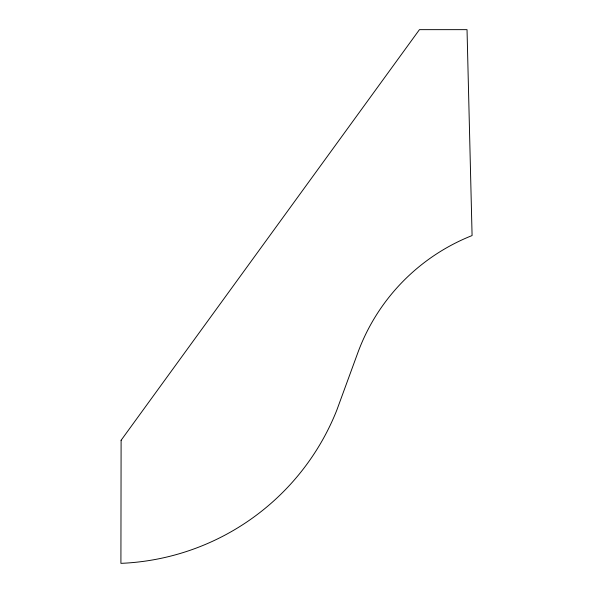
<?xml version="1.0" encoding="UTF-8"?>
<svg xmlns="http://www.w3.org/2000/svg" width="593" height="593" viewBox="0 0 593 593"><rect width="100%" height="100%" fill="white"/><g stroke="black" fill="none" stroke-linecap="round" stroke-linejoin="round"><path stroke-width="0.89" d="M121.105 440.28L120.913 563.35A243.056 243.056 0 0 0 336.802 410.171L357.653 353.228A200.212 200.212 0 0 1 472.087 235.562L467.032 29.65L419.444 29.65L121.105 440.28"/></g></svg>
